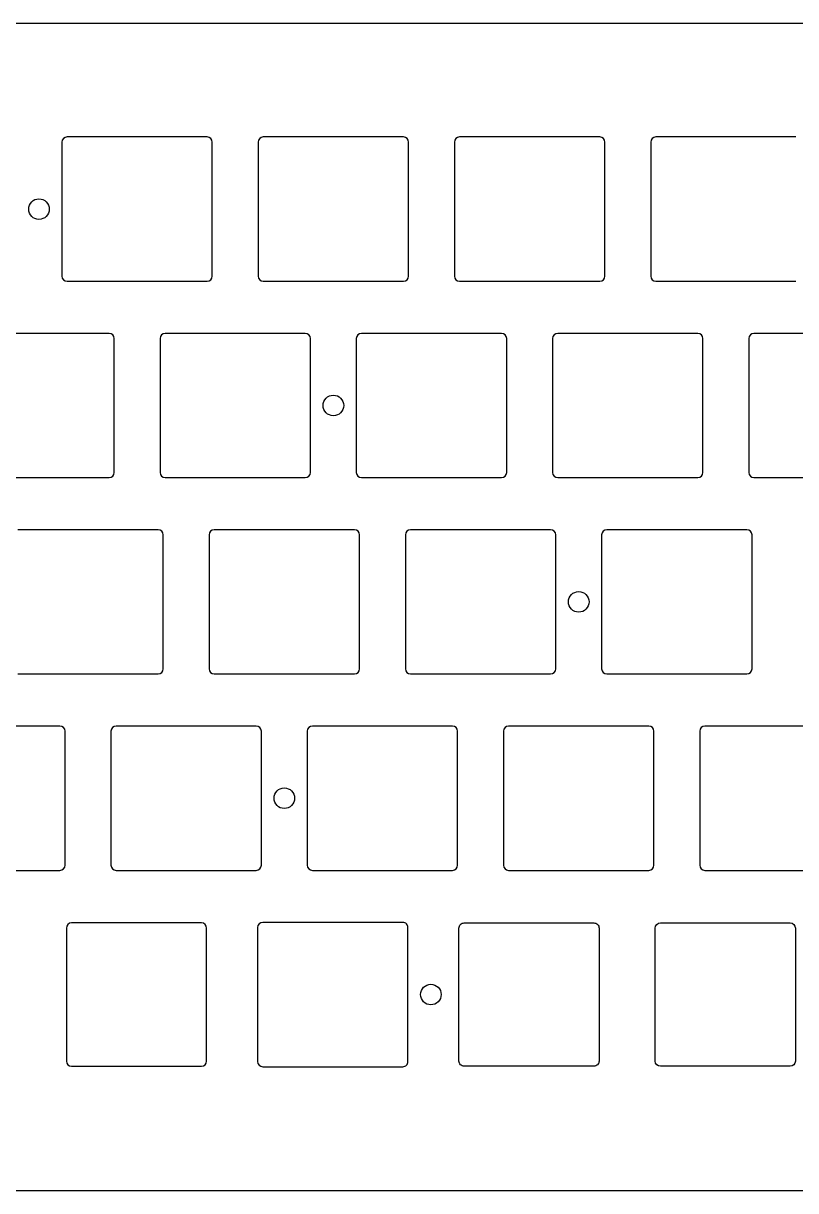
# Model space of a CAD drawing. Header units: millimetres. Extents: x -10 to 277, y -95 to 18.
# Drawn here: x 65.2 to 140.2, y -95.2 to 18 of the extents above; entities that cross this region are included whole.
import ezdxf

# ---------------------------------------------------------------- set-up
doc = ezdxf.new("R2010")
doc.units = ezdxf.units.MM
doc.header["$MEASUREMENT"] = 0
doc.layers.get('0').update_dxf_attribs({"linetype": 'CONTINUOUS'})
doc.layers.add('Edge.Cuts', color=53, linetype='CONTINUOUS')

msp = doc.modelspace()

# ---------------------------------------------------------------- linework, layer by layer
for points in [[(69.4, -82.65, 0.4142123908), (69.9, -83.15), (82.5, -83.15, 0.4142123908), (83, -82.65), (83, -69.75, 0.4142123908), (82.5, -69.25), (69.9, -69.25, 0.4142123908), (69.4, -69.75)], [(102.55, -82.7), (102.55, -69.7, 0.4142135624), (102.05, -69.2), (88.45, -69.2, 0.4142123908), (87.95, -69.7), (87.95, -82.7, 0.4142123908), (88.45, -83.2), (102.05, -83.2, 0.4142135624)], [(107.5, -82.65), (107.5, -69.75, -0.4142135624), (108, -69.25), (120.6, -69.25, -0.4142135624), (121.1, -69.75), (121.1, -82.65, -0.4142135624), (120.6, -83.15), (108, -83.15, -0.4142135624)], [(140.15, -69.75), (140.15, -82.65, -0.4142123908), (139.65, -83.15), (127.05, -83.15, -0.4142123908), (126.55, -82.65), (126.55, -69.75, -0.4142123908), (127.05, -69.25), (139.65, -69.25, -0.4142123908)]]:
    msp.add_lwpolyline(points, format="xyb", close=True)
msp.add_circle((104.775, -76.2), 1)
at = {"layer": 'Edge.Cuts', "linetype": 'Continuous'}
for p, q in [((209.475, 18.026), (57.225, 18.026)), ((83.058916, 7), (69.458916, 7)), ((102.108916, 7), (88.508916, 7)), ((121.158916, 7), (107.558916, 7)), ((140.208916, 7), (126.608916, 7)), ((68.958916, 6.5), (68.958916, -6.5)), ((83.558916, -6.5), (83.558916, 6.5)), ((88.008916, 6.5), (88.008916, -6.5)), ((102.608916, -6.5), (102.608916, 6.5)), ((107.058916, 6.5), (107.058916, -6.5)), ((121.658916, -6.5), (121.658916, 6.5)), ((126.108916, 6.5), (126.108916, -6.5)), ((69.458916, -7), (83.058916, -7)), ((88.508916, -7), (102.108916, -7)), ((107.558916, -7), (121.158916, -7)), ((126.608916, -7), (140.208916, -7)), ((73.533916, -12.05), (59.933916, -12.05)), ((92.583916, -12.05), (78.983916, -12.05)), ((111.633916, -12.05), (98.033916, -12.05)), ((130.683916, -12.05), (117.083916, -12.05)), ((149.733916, -12.05), (136.133916, -12.05)), ((74.033916, -25.55), (74.033916, -12.55)), ((78.483916, -12.55), (78.483916, -25.55)), ((93.083916, -25.55), (93.083916, -12.55)), ((97.533916, -12.55), (97.533916, -25.55)), ((112.133916, -25.55), (112.133916, -12.55)), ((116.583916, -12.55), (116.583916, -25.55)), ((131.183916, -25.55), (131.183916, -12.55)), ((135.633916, -12.55), (135.633916, -25.55)), ((59.933916, -26.05), (73.533916, -26.05)), ((78.983916, -26.05), (92.583916, -26.05)), ((98.033916, -26.05), (111.633916, -26.05)), ((117.083916, -26.05), (130.683916, -26.05)), ((136.133916, -26.05), (149.733916, -26.05)), ((78.296416, -31.1), (64.696416, -31.1)), ((78.796416, -44.6), (78.796416, -31.6)), ((83.246416, -31.6), (83.246416, -44.6)), ((97.346416, -31.1), (83.746416, -31.1)), ((97.846416, -44.6), (97.846416, -31.6)), ((102.296416, -31.6), (102.296416, -44.6)), ((116.396416, -31.1), (102.796416, -31.1)), ((116.896416, -44.6), (116.896416, -31.6)), ((121.346416, -31.6), (121.346416, -44.6)), ((135.446416, -31.1), (121.846416, -31.1)), ((135.946416, -44.6), (135.946416, -31.6)), ((64.696416, -45.1), (78.296416, -45.1)), ((83.746416, -45.1), (97.346416, -45.1)), ((102.796416, -45.1), (116.396416, -45.1)), ((121.846416, -45.1), (135.446416, -45.1)), ((68.771416, -50.15), (55.171416, -50.15)), ((69.271416, -63.65), (69.271416, -50.65)), ((73.721416, -50.65), (73.721416, -63.65)), ((87.821416, -50.15), (74.221416, -50.15)), ((88.321416, -63.65), (88.321416, -50.65)), ((92.771416, -50.65), (92.771416, -63.65)), ((106.871416, -50.15), (93.271416, -50.15)), ((107.371416, -63.65), (107.371416, -50.65)), ((111.821416, -50.65), (111.821416, -63.65)), ((125.921416, -50.15), (112.321416, -50.15)), ((126.421416, -63.65), (126.421416, -50.65)), ((130.871416, -50.65), (130.871416, -63.65)), ((144.971416, -50.15), (131.371416, -50.15)), ((55.171416, -64.15), (68.771416, -64.15)), ((74.221416, -64.15), (87.821416, -64.15)), ((93.271416, -64.15), (106.871416, -64.15)), ((112.321416, -64.15), (125.921416, -64.15)), ((131.371416, -64.15), (144.971416, -64.15)), ((52.325, -95.226), (214.375, -95.226))]:
    msp.add_line(p, q, dxfattribs=at)
at = {"layer": 'Edge.Cuts'}
for centre in [(66.733916, 0), (95.308916, -19.05), (119.121416, -38.1), (90.546416, -57.15)]:
    msp.add_circle(centre, 1, dxfattribs=at)
for centre, start, end in [((69.458916, 6.5), 90, 180), ((83.058916, 6.5), 0, 90), ((88.508916, 6.5), 90, 180), ((102.108916, 6.5), 0, 90), ((107.558916, 6.5), 90, 180), ((121.158916, 6.5), 0, 90), ((126.608916, 6.5), 90, 180), ((69.458916, -6.5), 180, 270), ((83.058916, -6.5), 270, 0), ((88.508916, -6.5), 180, 270), ((102.108916, -6.5), 270, 0), ((107.558916, -6.5), 180, 270), ((121.158916, -6.5), 270, 0), ((126.608916, -6.5), 180, 270), ((73.533916, -12.55), 0, 90), ((78.983916, -12.55), 90, 180), ((92.583916, -12.55), 0, 90), ((98.033916, -12.55), 90, 180), ((111.633916, -12.55), 0, 90), ((117.083916, -12.55), 90, 180), ((130.683916, -12.55), 0, 90), ((136.133916, -12.55), 90, 180), ((73.533916, -25.55), 270, 0), ((78.983916, -25.55), 180, 270), ((92.583916, -25.55), 270, 0), ((98.033916, -25.55), 180, 270), ((111.633916, -25.55), 270, 0), ((117.083916, -25.55), 180, 270), ((130.683916, -25.55), 270, 0), ((136.133916, -25.55), 180, 270), ((78.296416, -31.6), 0, 90), ((83.746416, -31.6), 90, 180), ((97.346416, -31.6), 0, 90), ((102.796416, -31.6), 90, 180), ((116.396416, -31.6), 0, 90), ((121.846416, -31.6), 90, 180), ((135.446416, -31.6), 0, 90), ((78.296416, -44.6), 270, 0), ((83.746416, -44.6), 180, 270), ((97.346416, -44.6), 270, 0), ((102.796416, -44.6), 180, 270), ((116.396416, -44.6), 270, 0), ((121.846416, -44.6), 180, 270), ((135.446416, -44.6), 270, 0), ((68.771416, -50.65), 0, 90), ((74.221416, -50.65), 90, 180), ((87.821416, -50.65), 0, 90), ((93.271416, -50.65), 90, 180), ((106.871416, -50.65), 0, 90), ((112.321416, -50.65), 90, 180), ((125.921416, -50.65), 0, 90), ((131.371416, -50.65), 90, 180), ((68.771416, -63.65), 270, 0), ((74.221416, -63.65), 180, 270), ((87.821416, -63.65), 270, 0), ((93.271416, -63.65), 180, 270), ((106.871416, -63.65), 270, 0), ((112.321416, -63.65), 180, 270), ((125.921416, -63.65), 270, 0), ((131.371416, -63.65), 180, 270)]:
    msp.add_arc(centre, 0.5, start, end, dxfattribs=at)

doc.saveas('drawing.dxf')
